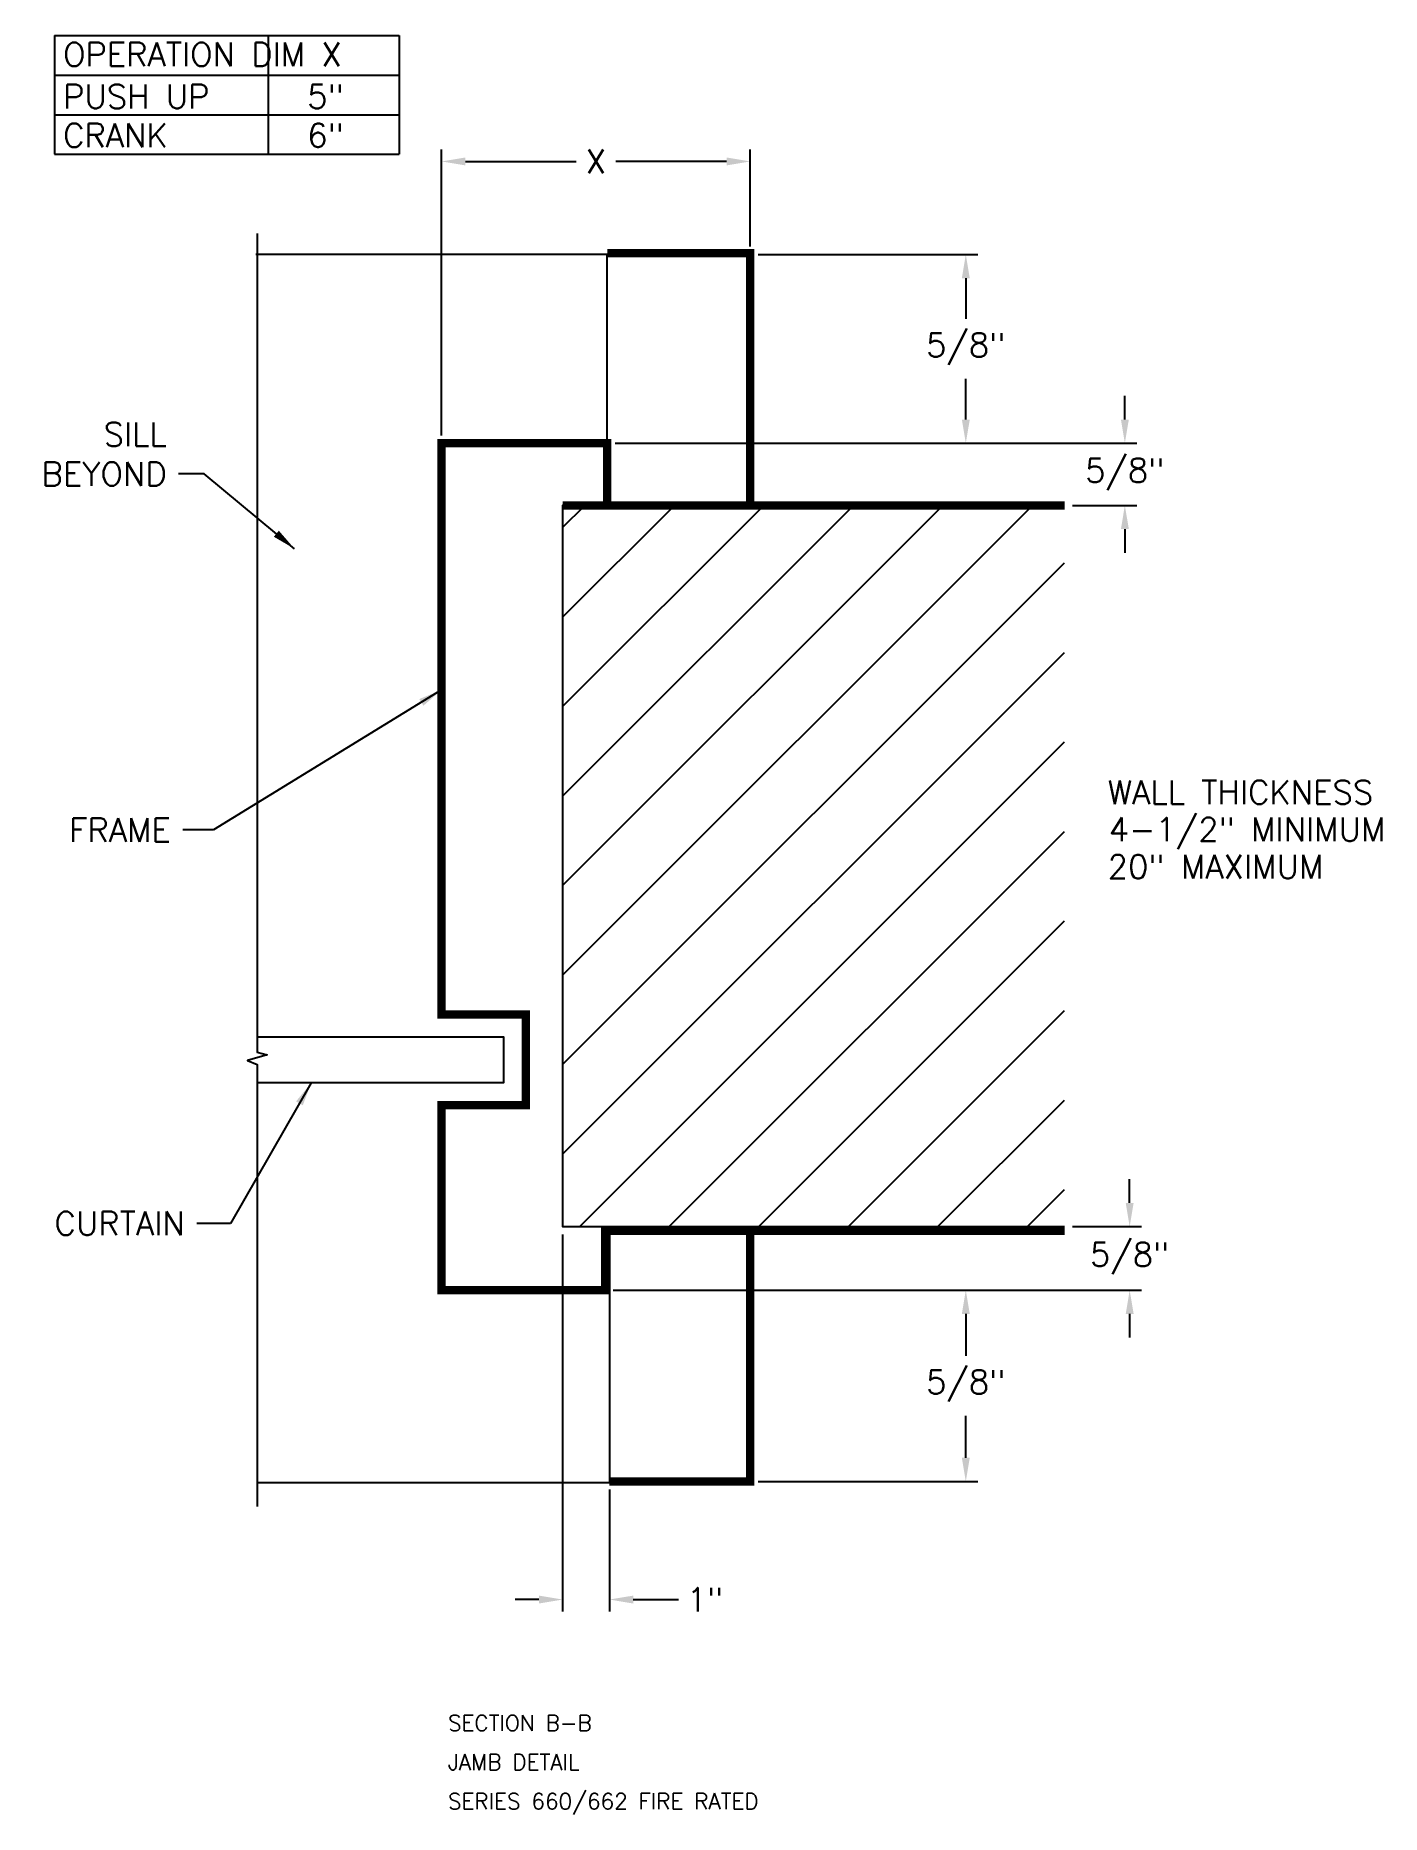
# Model space of a CAD drawing. Extents: x 2 to 23.3, y 2.7 to 30.8.
import ezdxf

# ---------------------------------------------------------------- set-up
doc = ezdxf.new("R2010")
doc.units = 0
doc.header["$MEASUREMENT"] = 0
doc.layers.get('0').update_dxf_attribs({"linetype": 'CONTINUOUS'})
doc.layers.get('DEFPOINTS').update_dxf_attribs({"linetype": 'CONTINUOUS'})
for name, color, linetype in [('R-ANNO-DIMS', 3, 'CONTINUOUS'), ('R-ANNO-TEXT', 6, 'CONTINUOUS'), ('R-SWTS-DET1', 1, 'CONTINUOUS'), ('R-SWTS-DET3', 5, 'CONTINUOUS'), ('R-SWTS-PAT1', 5, 'CONTINUOUS')]:
    doc.layers.add(name, color=color, linetype=linetype)
doc.styles.add('SWTSTEXT', font='romans.shx')
doc.dimstyles.new('SWTSARCH', dxfattribs={"dimscale": 2, "dimtxt": 0.1875, "dimasz": 0.1875, "dimexe": 0.09375, "dimexo": 0.0625, "dimgap": 0.09375, "dimtad": 0, "dimtih": 1, "dimtoh": 1, "dimdec": 4, "dimzin": 3, "dimdsep": 46, "dimlunit": 4, "dimtxsty": 'SWTSTEXT', "dimcen": 0.1875, "dimdle": 0.179688, "dimclrd": 256, "dimclre": 256, "dimclrt": 256, "dimadec": 0, "dimazin": 0, "dimtfac": 1, "dimtdec": 4, "dimtofl": 0, "dimtmove": 0, "dimatfit": 3, "dimfxl": 0.179688, "dimfrac": 1, "dimtolj": 1, "dimtzin": 3, "dimarcsym": 0})

# ---------------------------------------------------------------- blocks, each defined once
blk = doc.blocks.new('*D1')
at = {"layer": 'DEFPOINTS', "color": 0, "transparency": 16777216}
for p in [(11.043, 24.398, 0.002), (18.265, 23.417, 0.002), (19.218, 23.417)]:
    blk.add_point(p, dxfattribs=at)
at = {"layer": 'R-ANNO-DIMS', "lineweight": -2, "transparency": 16777216}
for p, q in [((19.218, 24.773), (19.218, 25.148)), ((11.168, 24.398), (19.406, 24.398)), ((18.39, 23.417), (19.406, 23.417)), ((19.218, 23.042), (19.218, 22.667))]:
    blk.add_line(p, q, dxfattribs=at)
at = {"layer": 'R-ANNO-DIMS', "transparency": 16777216}
for points in [[(19.156, 24.773), (19.281, 24.773), (19.218, 24.398)], [(19.156, 23.042), (19.281, 23.042), (19.218, 23.417)]]:
    blk.add_solid(points, dxfattribs=at)
at = {"layer": 'R-ANNO-DIMS', "transparency": 16777216, "insert": (19.218, 23.907), "char_height": 0.375, "attachment_point": 5, "style": 'SWTSTEXT'}
blk.add_mtext('\\A1;5/8"', dxfattribs=at)
blk = doc.blocks.new('*D2')
at = {"layer": 'DEFPOINTS', "color": 0, "transparency": 16777216}
for p in [(13.302, 27.38, 0.002), (16.706, 27.38), (11.043, 24.398, 0.002)]:
    blk.add_point(p, dxfattribs=at)
at = {"layer": 'R-ANNO-DIMS', "lineweight": -2, "transparency": 16777216}
for p, q in [((13.427, 27.38), (16.894, 27.38)), ((16.706, 27.005), (16.706, 26.362)), ((16.706, 24.773), (16.706, 25.416)), ((11.168, 24.398), (16.894, 24.398))]:
    blk.add_line(p, q, dxfattribs=at)
at = {"layer": 'R-ANNO-DIMS', "transparency": 16777216}
for points in [[(16.644, 27.005), (16.769, 27.005), (16.706, 27.38)], [(16.644, 24.773), (16.769, 24.773), (16.706, 24.398)]]:
    blk.add_solid(points, dxfattribs=at)
at = {"layer": 'R-ANNO-DIMS', "transparency": 16777216, "insert": (16.706, 25.889), "char_height": 0.375, "attachment_point": 5, "style": 'SWTSTEXT'}
blk.add_mtext('\\A1;5/8"', dxfattribs=at)
blk = doc.blocks.new('*D4')
at = {"layer": 'DEFPOINTS', "color": 0, "transparency": 16777216}
for p in [(10.339, 12.023, 0.002), (11.078, 7.997, 0.002), (10.339, 6.132)]:
    blk.add_point(p, dxfattribs=at)
at = {"layer": 'R-ANNO-DIMS', "lineweight": -2, "transparency": 16777216}
for p, q in [((10.339, 11.898), (10.339, 5.944)), ((11.078, 7.872), (11.078, 5.944)), ((9.964, 6.132), (9.589, 6.132)), ((11.453, 6.132), (12.167, 6.132))]:
    blk.add_line(p, q, dxfattribs=at)
at = {"layer": 'R-ANNO-DIMS', "transparency": 16777216}
for points in [[(9.964, 6.194), (9.964, 6.069), (10.339, 6.132)], [(11.453, 6.194), (11.453, 6.069), (11.078, 6.132)]]:
    blk.add_solid(points, dxfattribs=at)
at = {"layer": 'R-ANNO-DIMS', "transparency": 16777216, "insert": (12.586, 6.132), "char_height": 0.375, "attachment_point": 5, "style": 'SWTSTEXT'}
blk.add_mtext('\\A1;1"', dxfattribs=at)
blk = doc.blocks.new('*D5')
at = {"layer": 'DEFPOINTS', "color": 0, "transparency": 16777216}
for p in [(11.012, 11.019, 0.002), (13.302, 7.997, 0.002), (16.706, 7.997)]:
    blk.add_point(p, dxfattribs=at)
at = {"layer": 'R-ANNO-DIMS', "lineweight": -2, "transparency": 16777216}
for p, q in [((11.137, 11.019), (16.894, 11.019)), ((16.706, 10.644), (16.706, 9.982)), ((16.706, 8.372), (16.706, 9.035)), ((13.427, 7.997), (16.894, 7.997))]:
    blk.add_line(p, q, dxfattribs=at)
at = {"layer": 'R-ANNO-DIMS', "transparency": 16777216}
for points in [[(16.644, 10.644), (16.769, 10.644), (16.706, 11.019)], [(16.644, 8.372), (16.769, 8.372), (16.706, 7.997)]]:
    blk.add_solid(points, dxfattribs=at)
at = {"layer": 'R-ANNO-DIMS', "transparency": 16777216, "insert": (16.706, 9.508), "char_height": 0.375, "attachment_point": 5, "style": 'SWTSTEXT'}
blk.add_mtext('\\A1;5/8"', dxfattribs=at)
blk = doc.blocks.new('*D6')
at = {"layer": 'DEFPOINTS', "color": 0, "transparency": 16777216}
for p in [(18.265, 12.023, 0.002), (11.012, 11.019, 0.002), (19.294, 11.019)]:
    blk.add_point(p, dxfattribs=at)
at = {"layer": 'R-ANNO-DIMS', "lineweight": -2, "transparency": 16777216}
for p, q in [((19.294, 12.398), (19.294, 12.773)), ((18.39, 12.023), (19.482, 12.023)), ((11.137, 11.019), (19.482, 11.019)), ((19.294, 10.644), (19.294, 10.269))]:
    blk.add_line(p, q, dxfattribs=at)
at = {"layer": 'R-ANNO-DIMS', "transparency": 16777216}
for points in [[(19.232, 12.398), (19.357, 12.398), (19.294, 12.023)], [(19.232, 10.644), (19.357, 10.644), (19.294, 11.019)]]:
    blk.add_solid(points, dxfattribs=at)
at = {"layer": 'R-ANNO-DIMS', "transparency": 16777216, "insert": (19.294, 11.521), "char_height": 0.375, "attachment_point": 5, "style": 'SWTSTEXT'}
blk.add_mtext('\\A1;5/8"', dxfattribs=at)
blk = doc.blocks.new('*D12')
at = {"layer": 'DEFPOINTS', "color": 0, "transparency": 16777216}
for p in [(13.302, 28.85), (13.302, 27.38), (8.427, 24.398)]:
    blk.add_point(p, dxfattribs=at)
at = {"layer": 'R-ANNO-DIMS', "lineweight": -2, "transparency": 16777216}
for p, q in [((8.427, 24.523), (8.427, 29.037)), ((13.302, 27.505), (13.302, 29.037)), ((8.802, 28.85), (10.552, 28.85)), ((12.927, 28.85), (11.177, 28.85))]:
    blk.add_line(p, q, dxfattribs=at)
at = {"layer": 'R-ANNO-DIMS', "transparency": 16777216}
for points in [[(8.802, 28.912), (8.802, 28.787), (8.427, 28.85)], [(12.927, 28.912), (12.927, 28.787), (13.302, 28.85)]]:
    blk.add_solid(points, dxfattribs=at)
at = {"layer": 'R-ANNO-DIMS', "transparency": 16777216, "insert": (10.865, 28.85), "char_height": 0.375, "attachment_point": 5, "style": 'SWTSTEXT'}
blk.add_mtext('\\A1;X', dxfattribs=at)

msp = doc.modelspace()

# ---------------------------------------------------------------- hatches: boundary and pattern name
at = {"layer": 'R-SWTS-PAT1'}
h = msp.add_hatch(dxfattribs=at)
h.set_pattern_fill('ANSI31', color=256, scale=8, style=0)
h.paths.add_polyline_path([(18.26535, 23.41654), (10.33888, 23.41654), (10.33888, 12.02316), (18.26535, 12.02316)])

# ---------------------------------------------------------------- linework, layer by layer
for p, q in [((2.31102, 30.83802), (7.75556, 30.83802)), ((2.31102, 30.83802), (2.31102, 28.96302)), ((5.68982, 30.83802), (5.68982, 28.96302)), ((7.75556, 30.83802), (7.75556, 28.96302)), ((2.31102, 30.21302), (7.75556, 30.21302)), ((2.31102, 29.58802), (7.75556, 29.58802)), ((2.31102, 28.96302), (7.75556, 28.96302))]:
    msp.add_line(p, q)
at = {"layer": 'R-SWTS-DET1'}
for p, q in [((11.08705, 27.37977, 0.00153), (5.4933, 27.37977, 0.00153)), ((11.04293, 24.39816, 0.00153), (11.04293, 27.37977, 0.00153))]:
    msp.add_line(p, q, dxfattribs=at)
at = {"layer": 'R-SWTS-DET1', "const_width": 0.13235, "elevation": 0.00153}
for points in [[(13.30212, 23.41654), (13.30212, 27.40183), (11.04293, 27.40183)], [(11.04293, 23.41654), (11.04293, 24.39816), (8.42712, 24.39816), (8.42712, 15.3761), (9.758, 15.3761), (9.758, 13.94227), (8.42712, 13.94227), (8.42712, 11.01948), (11.01168, 11.01948), (11.01168, 11.95698), (18.26535, 11.95698)], [(18.26535, 23.41654), (10.33888, 23.41654)], [(13.30212, 11.95698), (13.30212, 7.99742), (11.07785, 7.99742)]]:
    msp.add_lwpolyline(points, dxfattribs=at)
at = {"layer": 'R-SWTS-DET1', "elevation": 0.00153}
for points in [[(18.26535, 23.41654), (10.33888, 23.41654), (10.33888, 12.02316), (18.26535, 12.02316)], [(5.51535, 15.02316), (9.40506, 15.02316), (9.40506, 14.29521), (5.51535, 14.29521)], [(11.07785, 11.93492), (11.07785, 7.97536), (5.51535, 7.97536)]]:
    msp.add_lwpolyline(points, dxfattribs=at)
at = {"layer": 'R-SWTS-DET3', "elevation": 0.00153}
msp.add_lwpolyline([(5.51535, 27.71066), (5.51535, 14.78051), (5.66977, 14.73639), (5.36094, 14.64816), (5.51535, 14.58198), (5.51535, 7.60036)], dxfattribs=at)

# ---------------------------------------------------------------- texts
at = {"layer": 'R-ANNO-TEXT', "style": 'SWTSTEXT'}
for s, height, p in [('OPERATION DIM X', 0.375, (2.4484, 30.35293, 0.00038)), ('PUSH UP', 0.375, (2.4484, 29.68867, 0.00038)), ('5"', 0.375, (6.30518, 29.68867, 0.00038)), ('CRANK', 0.375, (2.4484, 29.07363, 0.00038)), ('6"', 0.375, (6.30518, 29.07363, 0.00038)), ('WALL THICKNESS', 0.375, (18.94708, 18.69796, 0.00038)), ('4-1/2" MINIMUM', 0.375, (18.963, 18.10945, 0.00038)), ('20" MAXIMUM', 0.375, (18.94708, 17.52094, 0.00038)), ('SECTION B-B', 0.25, (8.52757, 4.05608, 0.00153)), ('JAMB DETAIL', 0.25, (8.52757, 3.43843, 0.00153)), ('SERIES 660/662 FIRE RATED', 0.25, (8.52757, 2.82078, 0.00153))]:
    msp.add_text(s, height=height, dxfattribs=at).set_placement(p)
at = {"layer": 'R-ANNO-TEXT', "char_height": 0.375, "attachment_point": 9, "style": 'SWTSTEXT'}
for s, insert in [('\\A1;SILL\\PBEYOND', (4.08601, 23.72666)), ('\\A1;FRAME', (4.1521, 18.1018, 0.00153)), ('\\A1;CURTAIN', (4.37178, 11.88617, 0.00153))]:
    msp.add_mtext(s, dxfattribs=dict(at, insert=insert))

# ---------------------------------------------------------------- dimensions: what is measured, and where the dimension line sits
at = {"layer": 'R-ANNO-DIMS'}
dim = msp.add_linear_dim(base=(13.30212, 28.8496), p1=(8.42712, 24.39816), p2=(13.30212, 27.37977), text='X', dimstyle='SWTSARCH', override={"dimarcsym": 1}, dxfattribs=at)
dim.commit()
dim.dimension.update_dxf_attribs({"geometry": '*D12', "text_midpoint": (10.86462, 28.8496)})
for base, p1, p2, picture, middle in [((16.70623, 27.37977), (11.04293, 24.39816, 0.00153), (13.30212, 27.37977, 0.00153), '*D2', (16.70623, 25.88896)), ((19.21812, 23.41654), (11.04293, 24.39816, 0.00153), (18.26535, 23.41654, 0.00153), '*D1', (19.21812, 23.90735)), ((16.70623, 7.99742), (11.01168, 11.01948, 0.00153), (13.30212, 7.99742, 0.00153), '*D5', (16.70623, 9.50845))]:
    dim = msp.add_linear_dim(base=base, p1=p1, p2=p2, angle=90, text='5/8"', dimstyle='SWTSARCH', dxfattribs=at)
    dim.commit()
    dim.dimension.update_dxf_attribs({"geometry": picture, "text_midpoint": middle})
dim = msp.add_linear_dim(base=(19.29423, 11.01948), p1=(18.26535, 12.02316, 0.00153), p2=(11.01168, 11.01948, 0.00153), angle=90, text='5/8"', dimstyle='SWTSARCH', dxfattribs=at)
dim.commit()
dim.dimension.update_dxf_attribs({"geometry": '*D6', "text_midpoint": (19.29423, 11.52132), "dimtype": 160})
dim = msp.add_linear_dim(base=(10.33888, 6.13158), p1=(11.07785, 7.99742, 0.00153), p2=(10.33888, 12.02316, 0.00153), text='1"', dimstyle='SWTSARCH', dxfattribs=at)
dim.commit()
dim.dimension.update_dxf_attribs({"geometry": '*D4', "text_midpoint": (12.58634, 6.13158), "dimtype": 160})

# ---------------------------------------------------------------- leaders
at = {"layer": 'R-ANNO-TEXT', "annotation_type": 0, "has_hookline": 1, "hookline_direction": 1}
for points, text_width in [([(6.10563, 22.72918), (4.67765, 23.91416), (4.27351, 23.91416)], 2.07143), ([(8.42712, 20.50089, 0.00153), (4.825, 18.2893, 0.00153), (4.3396, 18.2893, 0.00153)], 1.67857), ([(6.36842, 14.29521, 0.00153), (5.09309, 12.07367, 0.00153), (4.55928, 12.07367, 0.00153)], 2.16071)]:
    msp.add_leader(points, dimstyle='SWTSARCH', override={"dimgap": 0.09375, "dimtad": 0}, dxfattribs=dict(at, text_width=text_width))

doc.saveas('drawing.dxf')
